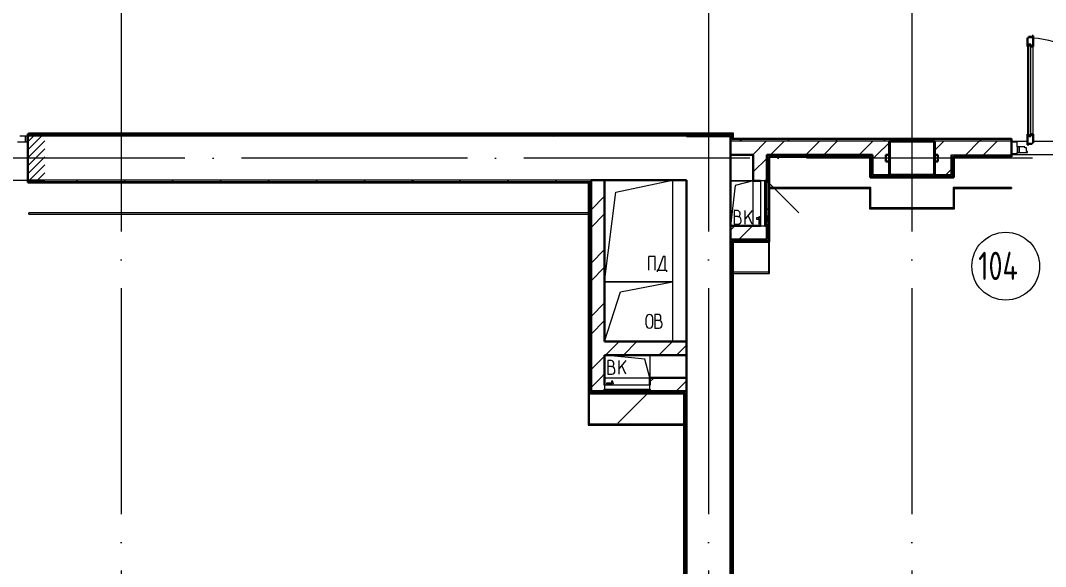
# Model space of a CAD drawing. Header units: millimetres. Extents: x -396912 to 182286, y -43638 to 41610.
# Drawn here: x -48845 to -39774, y -16691 to -11860 of the extents above; entities that cross this region are included whole.
import ezdxf

# ---------------------------------------------------------------- set-up
doc = ezdxf.new("R2010")
doc.units = ezdxf.units.MM
for name, pattern in [('ADSK_Линия сетки', [25, 20, -2.5, 0, -2.5]), ('ADSK_Сверху', [450, 300, -150]), ('ADSK_Штриховая_ш2 п1_5', [4.5, 3, -1.5])]:
    doc.linetypes.add(name, pattern=pattern)
for name, color, linetype, lineweight in [('Витраж', 7, 'Continuous', 9), ('Двери', 252, 'Continuous', 9), ('Линии', 7, 'Continuous', 9), ('Марки помещений', 252, 'Continuous', 20), ('Несущие колонны', 252, 'Continuous', 18), ('Оборудование', 8, 'Continuous', 18), ('Ограждение', 252, 'Continuous', 9), ('Оси', 252, 'Continuous', 9), ('Перекрытие', 252, 'Continuous', 18), ('Стены внутренние', 7, 'Continuous', 18), ('Стены наружные', 7, 'Continuous', 18), ('Стены штриховка', 7, 'Continuous', 9)]:
    doc.layers.add(name, color=color, linetype=linetype, lineweight=lineweight)
doc.layers.add('Двери открывание', color=7, linetype='Continuous', lineweight=9, true_color=0xc0c0c0)
doc.styles.add('GOST Common_3', font='', dxfattribs={"height": 3.5})
doc.styles.get('GOST Common_3').set_extended_font_data('GOST 2.304 type A')
pattern_1 = [(0, (-32121.8, 94), (0, 600), []), (90, (-32121.8, 94), (-600, 4e-14), [])]

# ---------------------------------------------------------------- blocks, each defined once
blk = doc.blocks.new('1 этаж')
at = {"layer": 'Двери', "lineweight": 18, "true_color": 0x636466}
h = blk.add_hatch(dxfattribs=at)
h.set_pattern_fill('FP_2', color=251, style=0, pattern_type=2)
h.set_pattern_definition([(45, (-55357.803, -13995.73), (-35.3553, 35.3553), [])])
h.paths.add_polyline_path([(-54332.8, -14190.7), (-54332.8, -13800.7), (-54482.8, -13800.7), (-54482.8, -14190.7), (-54472.3, -14190.7)])
h.paths.add_polyline_path([(-56132.8, -14190.7), (-55982.8, -14190.7), (-55982.8, -13800.7), (-56132.8, -13800.7)])
at = {"layer": 'Ограждение', "true_color": 0x636466}
h = blk.add_hatch(dxfattribs=at)
h.set_pattern_fill('FP_26', color=251, style=0, pattern_type=2)
h.set_pattern_definition(pattern_1)
h.paths.add_polyline_path([(-48242.8, -13780.7), (-48237.8, -13775.7), (-54472.8, -13775.7), (-54472.8, -13780.7), (-48247.8, -13780.7)])
h = blk.add_hatch(dxfattribs=at)
h.set_pattern_fill('FP_25', color=251, style=0, pattern_type=2)
h.set_pattern_definition(pattern_1)
h.paths.add_polyline_path([(-45960.3, -13825.7), (-45777.8, -13825.7), (-45777.8, -13820.7), (-48237.8, -13820.7), (-48242.8, -13825.7), (-46677.9, -13825.7)])
at = {"color": 251, "lineweight": 18, "true_color": 0x636466}
for p, q in [((-49278.5, -14296.9), (-48777.7, -14190.7)), ((-48777.7, -14190.7), (-48777.7, -15090.7)), ((-48062.8, -14195.7), (-48262.8, -14195.7)), ((-48062.8, -14195.7), (-48262.8, -14195.7)), ((-48221.1, -14237.3), (-48262.8, -14595.7)), ((-48062.8, -14195.7), (-48221.1, -14237.3)), ((-49377.5, -15090.7), (-49278.5, -14296.9)), ((-48202.7, -14460.3), (-48232.7, -14460.3)), ((-48232.7, -14460.3), (-48232.7, -14580.3)), ((-48199.3, -14513.6), (-48232.7, -14513.6)), ((-48179.3, -14493.6), (-48179.3, -14483.6)), ((-48072.7, -14460.3), (-48132.7, -14531.8)), ((-48132.7, -14580.3), (-48132.7, -14460.3)), ((-48072.7, -14580.3), (-48108.6, -14503.2)), ((-48232.7, -14580.3), (-48196, -14580.3)), ((-48169.3, -14553.6), (-48169.3, -14543.6)), ((-48929.1, -14867), (-48986.5, -14867)), ((-48986.5, -14987), (-48986.5, -14867)), ((-48929.1, -14987), (-48929.1, -14867)), ((-48860.3, -14867), (-48904, -14987)), ((-48840.7, -14867), (-48860.3, -14867)), ((-48840.7, -14987), (-48840.7, -14867)), ((-48914, -14987), (-48914, -15002)), ((-48904, -14987), (-48914, -14987)), ((-48904, -14987), (-48840.7, -14987)), ((-48840.7, -14987), (-48830.7, -14987)), ((-48830.7, -14987), (-48830.7, -15002)), ((-49377.5, -15090.7), (-48777.7, -15090.7)), ((-48777.7, -15090.7), (-49377.5, -15090.7)), ((-49236.3, -15179.2), (-48777.7, -15090.7)), ((-48777.7, -15090.7), (-48777.7, -15618.9)), ((-49377.5, -15618.9), (-49236.3, -15179.2)), ((-49009.9, -15470.3), (-49009.9, -15407.7)), ((-48952.6, -15470.3), (-48952.6, -15407.7)), ((-48902.4, -15379), (-48932.4, -15379)), ((-48932.4, -15379), (-48932.4, -15499)), ((-48879.1, -15412.3), (-48879.1, -15402.3)), ((-48899.1, -15432.3), (-48932.4, -15432.3)), ((-48932.4, -15499), (-48895.7, -15499)), ((-48869.1, -15472.3), (-48869.1, -15462.3)), ((-49022.1, -15774.7), (-49377.5, -15738.9)), ((-48977.5, -15938.9), (-49022.1, -15774.7)), ((-48977.5, -15738.9), (-48977.5, -15938.9)), ((-49320.2, -15787.1), (-49350.2, -15787.1)), ((-49350.2, -15787.1), (-49350.2, -15907.1)), ((-49316.8, -15840.4), (-49350.2, -15840.4)), ((-49296.8, -15820.4), (-49296.8, -15810.4)), ((-49286.8, -15880.4), (-49286.8, -15870.4)), ((-49190.2, -15787.1), (-49250.2, -15858.6)), ((-49250.2, -15907.1), (-49250.2, -15787.1)), ((-49190.2, -15907.1), (-49226.1, -15829.9)), ((-49350.2, -15907.1), (-49313.5, -15907.1))]:
    blk.add_line(p, q, dxfattribs=at)
for centre, radius, start, end in [((-48202.7, -14483.6), 23.3, 0, 90), ((-48199.3, -14493.6), 20, 270, 0), ((-48199.3, -14543.6), 30, 0, 90), ((-48196, -14553.6), 26.7, 270, 0), ((-48981.3, -15407.7), 28.7, 0, 180), ((-48902.4, -15402.3), 23.3, 0, 90), ((-48899.1, -15412.3), 20, 270, 0), ((-48981.3, -15470.3), 28.7, 180, 0), ((-48899.1, -15462.3), 30, 0, 90), ((-48895.7, -15472.3), 26.7, 270, 0), ((-49320.2, -15810.4), 23.3, 0, 90), ((-49316.8, -15820.4), 20, 270, 0), ((-49316.8, -15870.4), 30, 0, 90), ((-49313.5, -15880.4), 26.7, 270, 0)]:
    blk.add_arc(centre, radius, start, end, dxfattribs=at)
at = {"layer": 'Витраж', "color": 251, "lineweight": 18, "true_color": 0x636466}
for p, q in [((-45727.8, -13855.7), (-45777.8, -13855.7)), ((-45777.8, -13855.7), (-45777.8, -13955.7)), ((-45727.8, -13895.7), (-45727.8, -13855.7)), ((-45777.8, -13955.7), (-45727.8, -13955.7)), ((-45727.8, -13955.7), (-45727.8, -13945.7))]:
    blk.add_line(p, q, dxfattribs=at)
at = {"layer": 'Двери', "color": 251, "lineweight": 30, "true_color": 0x636466}
for p, q in [((-45627.8, -12931.7), (-45635.8, -12931.7)), ((-45635.8, -12931.7), (-45635.8, -13007.7)), ((-45593.8, -12922.7), (-45627.8, -12922.7)), ((-45627.8, -12922.7), (-45627.8, -12931.7)), ((-45585.8, -12913.7), (-45593.8, -12913.7)), ((-45593.8, -12913.7), (-45593.8, -12922.7)), ((-45585.8, -13007.7), (-45585.8, -12913.7)), ((-45626.8, -13007.7), (-45635.8, -13007.7)), ((-45626.8, -12989.7), (-45626.8, -13007.7)), ((-45605.8, -12989.7), (-45626.8, -12989.7)), ((-45605.8, -13007.7), (-45605.8, -12989.7)), ((-45585.8, -13007.7), (-45605.8, -13007.7)), ((-45635.8, -13783.7), (-45635.8, -13877.7)), ((-45626.8, -13783.7), (-45635.8, -13783.7)), ((-45626.8, -13801.7), (-45626.8, -13783.7)), ((-45605.8, -13783.7), (-45605.8, -13801.7)), ((-45585.8, -13783.7), (-45605.8, -13783.7)), ((-45585.8, -13859.7), (-45585.8, -13783.7)), ((-45635.8, -13877.7), (-45627.8, -13877.7)), ((-45627.8, -13877.7), (-45627.8, -13868.7)), ((-45627.8, -13868.7), (-45593.8, -13868.7)), ((-45605.8, -13801.7), (-45626.8, -13801.7)), ((-45593.8, -13868.7), (-45593.8, -13859.7)), ((-45593.8, -13859.7), (-45585.8, -13859.7))]:
    blk.add_line(p, q, dxfattribs=at)
at = {"layer": 'Двери', "color": 251, "true_color": 0x636466}
for p, q in [((-45635.8, -13007.7), (-45635.8, -13783.7)), ((-45626.8, -12989.7), (-45626.8, -13801.7)), ((-45605.8, -12989.7), (-45626.8, -12989.7)), ((-45605.8, -13801.7), (-45605.8, -12989.7)), ((-45585.8, -13783.7), (-45585.8, -13007.7)), ((-54574.8, -13850.7), (-54502.8, -13850.7)), ((-54502.8, -13800.7), (-54551.8, -13800.7)), ((-54482.8, -13800.7), (-54502.8, -13800.7)), ((-54502.8, -13800.7), (-54502.8, -13850.7)), ((-54502.8, -13850.7), (-54502.8, -13800.7)), ((-54502.8, -13850.7), (-54482.8, -13850.7)), ((-54482.8, -13850.7), (-54482.8, -13800.7)), ((-45626.8, -13801.7), (-45605.8, -13801.7)), ((-45727.8, -13895.7), (-45727.8, -13945.7)), ((-45707.8, -13895.7), (-45727.8, -13895.7)), ((-45727.8, -13945.7), (-45707.8, -13945.7)), ((-45707.8, -13945.7), (-45707.8, -13895.7)), ((-45658.8, -13895.7), (-45707.8, -13895.7)), ((-45707.8, -13895.7), (-45707.8, -13945.7)), ((-45707.8, -13945.7), (-45635.8, -13945.7)), ((-45658.8, -13903.7), (-45658.8, -13895.7)), ((-45644.8, -13903.7), (-45658.8, -13903.7)), ((-45644.8, -13937.7), (-45644.8, -13903.7)), ((-45635.8, -13937.7), (-45644.8, -13937.7)), ((-45635.8, -13945.7), (-45635.8, -13937.7))]:
    blk.add_line(p, q, dxfattribs=at)
at = {"layer": 'Двери', "color": 251, "linetype": 'ADSK_Штриховая_ш2 п1_5', "true_color": 0x636466}
for p, q in [((-54332.8, -13800.7), (-54482.8, -13800.7)), ((-54482.8, -13800.7), (-54482.8, -14190.7)), ((-54482.8, -14190.7), (-54332.8, -14190.7))]:
    blk.add_line(p, q, dxfattribs=at)
at = {"layer": 'Двери открывание', "color": 251, "true_color": 0x636466}
blk.add_arc((-45653.8, -13877.7), 946, 0, 88.90974, dxfattribs=at)
at = {"layer": 'Линии', "color": 251, "linetype": 'ADSK_Сверху', "ltscale": 100, "true_color": 0x636466}
for p, q in [((-15052.8, -13845.7), (-48262.8, -13845.7)), ((-15052.8, -14145.7), (-48262.8, -14145.7))]:
    blk.add_line(p, q, dxfattribs=at)
at = {"layer": 'Марки помещений', "color": 251, "true_color": 0x636466}
blk.add_circle((-45827.7, -14952), 300, dxfattribs=at)
at = {"layer": 'Несущие колонны', "color": 251, "lineweight": 40, "true_color": 0x636466}
for p, q in [((-46857.8, -13845.7), (-46457.8, -13845.7)), ((-46857.8, -14145.7), (-46857.8, -13845.7)), ((-46457.8, -13845.7), (-46857.8, -13845.7)), ((-46457.8, -13845.7), (-46457.8, -14145.7)), ((-46857.8, -13965.7), (-46857.8, -14145.7)), ((-46457.8, -14145.7), (-46457.8, -13965.7)), ((-46457.8, -14145.7), (-46857.8, -14145.7)), ((-46857.8, -14145.7), (-46457.8, -14145.7))]:
    blk.add_line(p, q, dxfattribs=at)
at = {"layer": 'Несущие колонны', "color": 251, "true_color": 0x636466}
for p, q in [((-46857.8, -13845.7), (-46857.8, -13965.7)), ((-46457.8, -13965.7), (-46457.8, -13845.7))]:
    blk.add_line(p, q, dxfattribs=at)
at = {"layer": 'Оборудование', "color": 251, "true_color": 0x636466}
for p, q in [((-47961.4, -14195.7), (-47997.8, -14195.7)), ((-47997.8, -14195.7), (-47997.8, -14595.7)), ((-47960.5, -14594.8), (-47960.5, -14196.6)), ((-47950.8, -14202.7), (-47960.5, -14202.7)), ((-47949.8, -14587.8), (-47949.8, -14203.7)), ((-47942.8, -14214.7), (-47948.3, -14214.7)), ((-47942.8, -14195.7), (-47660, -14478.6)), ((-47942.8, -14576.7), (-47942.8, -14214.7)), ((-47940.8, -14499.2), (-47942.8, -14499.2)), ((-47940.8, -14503.2), (-47940.8, -14499.2)), ((-47940.8, -14503.2), (-47940.8, -14563.7)), ((-48015.7, -14523.1), (-48033.1, -14523.1)), ((-48033.1, -14523.1), (-48033.1, -14535.4)), ((-48033.1, -14535.4), (-48015.7, -14535.4)), ((-48013.7, -14521.2), (-48015.7, -14523.1)), ((-48015.7, -14523.1), (-48015.7, -14535.4)), ((-48015.7, -14535.4), (-48013.7, -14537.3)), ((-47997.8, -14519.6), (-48013.7, -14519.6)), ((-48013.7, -14519.6), (-48013.7, -14538.9)), ((-48013.7, -14538.9), (-47997.8, -14538.9)), ((-48008.2, -14516.1), (-48013.2, -14516.1)), ((-48013.2, -14516.1), (-48013.2, -14524.4)), ((-48013.2, -14534.1), (-48013.2, -14579.9)), ((-48013.2, -14579.9), (-48008.2, -14579.9)), ((-48008.2, -14524.4), (-48008.2, -14516.1)), ((-48008.2, -14579.9), (-48008.2, -14534.1)), ((-47997.8, -14595.7), (-47961.4, -14595.7)), ((-47960.5, -14588.7), (-47950.8, -14588.7)), ((-47948.3, -14576.7), (-47942.8, -14576.7)), ((-47942.8, -14567.7), (-47940.8, -14567.7)), ((-47940.8, -14567.7), (-47940.8, -14563.7)), ((-49377.5, -16003.9), (-49377.5, -16040.2)), ((-48977.5, -16003.9), (-49377.5, -16003.9)), ((-49376.6, -16041.2), (-48978.5, -16041.2)), ((-49370.5, -16041.2), (-49370.5, -16050.9)), ((-49369.6, -16051.9), (-48985.5, -16051.9)), ((-49361.7, -15988.5), (-49361.7, -15993.5)), ((-49315.9, -15988.5), (-49361.7, -15988.5)), ((-49361.7, -15993.5), (-49315.9, -15993.5)), ((-49358.5, -16053.4), (-49358.5, -16058.9)), ((-49320.7, -15987.9), (-49320.7, -16003.9)), ((-49301.4, -15987.9), (-49320.7, -15987.9)), ((-49317.2, -15986), (-49319.1, -15987.9)), ((-49317.2, -15968.5), (-49317.2, -15986)), ((-49304.9, -15968.5), (-49317.2, -15968.5)), ((-49304.9, -15986), (-49317.2, -15986)), ((-49298, -15988.5), (-49306.2, -15988.5)), ((-49306.2, -15993.5), (-49298, -15993.5)), ((-49304.9, -15986), (-49304.9, -15968.5)), ((-49303, -15987.9), (-49304.9, -15986)), ((-49301.4, -16003.9), (-49301.4, -15987.9)), ((-49298, -15993.5), (-49298, -15988.5)), ((-48996.5, -16058.9), (-48996.5, -16053.4)), ((-48984.5, -16050.9), (-48984.5, -16041.2)), ((-48977.5, -16040.2), (-48977.5, -16003.9)), ((-49358.5, -16058.9), (-48996.5, -16058.9)), ((-49349.5, -16058.9), (-49349.5, -16060.9)), ((-49349.5, -16060.9), (-49345.5, -16060.9)), ((-49285, -16060.9), (-49345.5, -16060.9)), ((-49285, -16060.9), (-49281, -16060.9)), ((-49281, -16060.9), (-49281, -16058.9)), ((-48977.5, -16058.9), (-49260.4, -16341.7))]:
    blk.add_line(p, q, dxfattribs=at)
for points, knots in [([(-47960.5, -14196.6), (-47960.5, -14196.6), (-47960.5, -14196.4), (-47960.6, -14196.3), (-47960.7, -14196.1), (-47960.8, -14196), (-47961, -14195.8), (-47961.2, -14195.8), (-47961.3, -14195.7), (-47961.4, -14195.7)], [-1, -1, -1, -1, -0.833333, -0.75, -0.583333, -0.458333, -0.333333, -0.166667, 0, 0, 0, 0]), ([(-47949.8, -14203.7), (-47949.8, -14203.6), (-47949.8, -14203.5), (-47949.9, -14203.3), (-47949.9, -14203.2), (-47950, -14203.1), (-47950.1, -14203), (-47950.3, -14202.8), (-47950.5, -14202.8), (-47950.7, -14202.7), (-47950.8, -14202.7)], [-1, -1, -1, -1, -0.833333, -0.75, -0.666667, -0.583333, -0.458333, -0.333333, -0.166667, 0, 0, 0, 0]), ([(-47948.3, -14214.7), (-47948.4, -14214.7), (-47948.6, -14214.7), (-47948.9, -14214.6), (-47949, -14214.5), (-47949.2, -14214.4), (-47949.4, -14214.3), (-47949.5, -14214.1), (-47949.6, -14214), (-47949.7, -14213.8), (-47949.8, -14213.5), (-47949.8, -14213.3), (-47949.8, -14213.2)], [-1, -1, -1, -1, -0.833333, -0.75, -0.666667, -0.583333, -0.5, -0.416667, -0.333333, -0.25, -0.166667, 0, 0, 0, 0]), ([(-47961.4, -14595.7), (-47961.3, -14595.7), (-47961.2, -14595.7), (-47961, -14595.6), (-47960.8, -14595.5), (-47960.7, -14595.4), (-47960.6, -14595.2), (-47960.5, -14595), (-47960.5, -14594.9), (-47960.5, -14594.8)], [0, 0, 0, 0, 0.166667, 0.333333, 0.458333, 0.583333, 0.708333, 0.833333, 1, 1, 1, 1]), ([(-47950.8, -14588.7), (-47950.7, -14588.7), (-47950.5, -14588.7), (-47950.3, -14588.6), (-47950.1, -14588.5), (-47950, -14588.4), (-47949.9, -14588.3), (-47949.9, -14588.1), (-47949.8, -14588), (-47949.8, -14587.9), (-47949.8, -14587.8)], [0, 0, 0, 0, 0.166667, 0.333333, 0.458333, 0.583333, 0.666667, 0.75, 0.833333, 1, 1, 1, 1]), ([(-47949.8, -14578.3), (-47949.8, -14578.1), (-47949.8, -14577.9), (-47949.7, -14577.7), (-47949.6, -14577.5), (-47949.5, -14577.3), (-47949.4, -14577.2), (-47949.2, -14577), (-47949, -14576.9), (-47948.9, -14576.8), (-47948.6, -14576.8), (-47948.4, -14576.7), (-47948.3, -14576.7)], [0, 0, 0, 0, 0.166667, 0.25, 0.333333, 0.416667, 0.5, 0.583333, 0.666667, 0.75, 0.833333, 1, 1, 1, 1]), ([(-49377.5, -16040.2), (-49377.5, -16040.3), (-49377.5, -16040.5), (-49377.4, -16040.7), (-49377.3, -16040.8), (-49377.2, -16041), (-49377, -16041.1), (-49376.8, -16041.1), (-49376.7, -16041.2), (-49376.6, -16041.2)], [0, 0, 0, 0, 0.166667, 0.333333, 0.458333, 0.583333, 0.708333, 0.833333, 1, 1, 1, 1]), ([(-49370.5, -16050.9), (-49370.5, -16051), (-49370.5, -16051.1), (-49370.4, -16051.4), (-49370.3, -16051.5), (-49370.2, -16051.6), (-49370.1, -16051.7), (-49370, -16051.8), (-49369.8, -16051.8), (-49369.7, -16051.9), (-49369.6, -16051.9)], [0, 0, 0, 0, 0.166667, 0.333333, 0.458333, 0.583333, 0.666667, 0.75, 0.833333, 1, 1, 1, 1]), ([(-49360.1, -16051.9), (-49359.9, -16051.9), (-49359.7, -16051.9), (-49359.5, -16052), (-49359.3, -16052.1), (-49359.1, -16052.2), (-49359, -16052.3), (-49358.9, -16052.4), (-49358.7, -16052.6), (-49358.7, -16052.8), (-49358.6, -16053), (-49358.5, -16053.3), (-49358.5, -16053.4)], [0, 0, 0, 0, 0.166667, 0.25, 0.333333, 0.416667, 0.5, 0.583333, 0.666667, 0.75, 0.833333, 1, 1, 1, 1]), ([(-48996.5, -16053.4), (-48996.5, -16053.3), (-48996.5, -16053), (-48996.4, -16052.8), (-48996.3, -16052.6), (-48996.2, -16052.4), (-48996.1, -16052.3), (-48995.9, -16052.2), (-48995.8, -16052.1), (-48995.6, -16052), (-48995.3, -16051.9), (-48995.1, -16051.9), (-48995, -16051.9)], [-1, -1, -1, -1, -0.833333, -0.75, -0.666667, -0.583333, -0.5, -0.416667, -0.333333, -0.25, -0.166667, 0, 0, 0, 0]), ([(-48985.5, -16051.9), (-48985.4, -16051.9), (-48985.3, -16051.8), (-48985.1, -16051.8), (-48985, -16051.7), (-48984.9, -16051.6), (-48984.8, -16051.5), (-48984.7, -16051.4), (-48984.6, -16051.1), (-48984.5, -16051), (-48984.5, -16050.9)], [-1, -1, -1, -1, -0.833333, -0.75, -0.666667, -0.583333, -0.458333, -0.333333, -0.166667, 0, 0, 0, 0]), ([(-48978.5, -16041.2), (-48978.4, -16041.2), (-48978.3, -16041.1), (-48978.1, -16041.1), (-48977.9, -16041), (-48977.8, -16040.8), (-48977.6, -16040.7), (-48977.6, -16040.5), (-48977.5, -16040.3), (-48977.5, -16040.2)], [-1, -1, -1, -1, -0.833333, -0.75, -0.583333, -0.458333, -0.333333, -0.166667, 0, 0, 0, 0])]:
    blk.add_open_spline(points, degree=3, knots=knots, dxfattribs=at)
at = {"layer": 'Ограждение', "color": 251, "true_color": 0x636466}
for p, q in [((-54472.8, -13780.7), (-54472.8, -13775.7)), ((-48237.8, -13775.7), (-54472.8, -13775.7)), ((-48237.8, -13775.7), (-48242.8, -13780.7)), ((-48237.8, -13820.7), (-48237.8, -13775.7)), ((-48237.8, -13820.7), (-48242.8, -13825.7)), ((-45777.8, -13820.7), (-48237.8, -13820.7)), ((-45777.8, -13820.7), (-45777.8, -13825.7)), ((-47022.8, -14255.7), (-47922.8, -14255.7)), ((-47917.8, -14265.7), (-47922.8, -14260.7)), ((-47917.8, -15015.7), (-47917.8, -14265.7)), ((-47917.8, -14265.7), (-47032.8, -14265.7)), ((-47032.8, -14265.7), (-47022.8, -14255.7)), ((-47032.8, -14265.7), (-47032.8, -14445.7)), ((-47022.8, -14435.7), (-47022.8, -14255.7)), ((-46282.8, -14265.7), (-46292.8, -14255.7)), ((-46292.8, -14255.7), (-46292.8, -14435.7)), ((-45777.8, -14255.7), (-46292.8, -14255.7)), ((-46282.8, -14445.7), (-46282.8, -14265.7)), ((-46282.8, -14265.7), (-45777.8, -14265.7)), ((-45777.8, -14255.7), (-45777.8, -14265.7)), ((-54472.8, -14490.7), (-54472.8, -14480.7)), ((-49517.5, -14480.7), (-54472.8, -14480.7)), ((-54472.8, -14490.7), (-49522.5, -14490.7)), ((-49517.5, -14485.7), (-49522.5, -14490.7)), ((-49522.5, -14490.7), (-49522.5, -16358.9)), ((-47032.8, -14445.7), (-47022.8, -14435.7)), ((-47032.8, -14445.7), (-46282.8, -14445.7)), ((-46292.8, -14435.7), (-47022.8, -14435.7)), ((-46282.8, -14445.7), (-46292.8, -14435.7)), ((-47927.8, -14735.7), (-47927.8, -15005.7)), ((-47927.8, -15005.7), (-48242.8, -15005.7)), ((-48237.8, -15015.7), (-48242.8, -15010.7)), ((-48237.8, -19960.8), (-48237.8, -15015.7)), ((-48237.8, -15015.7), (-47917.8, -15015.7)), ((-47917.8, -15015.7), (-47927.8, -15005.7)), ((-49512.5, -16348.9), (-49512.5, -16078.9)), ((-49522.5, -16358.9), (-49512.5, -16348.9)), ((-49522.5, -16358.9), (-48677.8, -16358.9)), ((-48672.8, -16348.9), (-49512.5, -16348.9)), ((-48677.8, -16358.9), (-48672.8, -16353.9)), ((-48677.8, -16358.9), (-48677.8, -19960.7))]:
    blk.add_line(p, q, dxfattribs=at)
at = {"layer": 'Оси', "color": 251, "linetype": 'ADSK_Линия сетки', "ltscale": 100, "true_color": 0x636466}
for p, q in [((-53657.8, -2645.7), (-53657.8, -33771.9)), ((-48457.8, -2645.7), (-48457.8, -33771.9)), ((-46657.8, -2645.7), (-46657.8, -33771.9)), ((4409.5, -13995.7), (-72530.1, -13995.7))]:
    blk.add_line(p, q, dxfattribs=at)
at = {"layer": 'Перекрытие', "color": 251, "ltscale": 100, "true_color": 0x636466}
for p, q in [((-45777.8, -13845.7), (-45635.8, -13845.7)), ((-45585.8, -13845.7), (-44369.8, -13845.7)), ((-48262.8, -14195.7), (-48062.8, -14195.7)), ((-48977.5, -15738.9), (-48977.5, -15938.9))]:
    blk.add_line(p, q, dxfattribs=at)
at = {"layer": 'Стены внутренние', "color": 251, "lineweight": 30, "true_color": 0x636466}
for p, q in [((-54482.8, -13800.7), (-54482.8, -14190.7)), ((-48262.8, -13800.7), (-48652.8, -13800.7)), ((-48262.8, -14595.7), (-48262.8, -13965.7)), ((-49377.5, -14190.7), (-48652.8, -14190.7)), ((-48652.8, -14190.7), (-48652.8, -15618.9)), ((-48652.8, -15738.9), (-48652.8, -15938.9))]:
    blk.add_line(p, q, dxfattribs=at)
at = {"layer": 'Стены внутренние', "color": 251, "true_color": 0x636466}
for p, q in [((-48652.8, -13800.7), (-54482.8, -13800.7)), ((-55982.8, -14190.7), (-54482.8, -14190.7))]:
    blk.add_line(p, q, dxfattribs=at)
at = {"layer": 'Стены наружные', "color": 251, "linetype": 'Continuous', "lineweight": 9, "true_color": 0x636466}
for p, q in [((-54482.8, -13781.7), (-54481.8, -13780.7)), ((-54416.1, -13785.7), (-54411.1, -13780.7)), ((-54345.4, -13785.7), (-54340.4, -13780.7)), ((-54321.8, -13800.7), (-54321.8, -13785.7)), ((-54274.7, -13785.7), (-54269.7, -13780.7)), ((-54204, -13785.7), (-54199, -13780.7)), ((-54133.3, -13785.7), (-54128.3, -13780.7)), ((-54062.6, -13785.7), (-54057.6, -13780.7)), ((-53991.9, -13785.7), (-53986.9, -13780.7)), ((-53921.2, -13785.7), (-53916.2, -13780.7)), ((-53850.4, -13785.7), (-53845.4, -13780.7)), ((-53779.7, -13785.7), (-53774.7, -13780.7)), ((-53721.8, -13800.7), (-53721.8, -13785.7)), ((-53709, -13785.7), (-53704, -13780.7)), ((-53638.3, -13785.7), (-53633.3, -13780.7)), ((-53567.6, -13785.7), (-53562.6, -13780.7)), ((-53496.9, -13785.7), (-53491.9, -13780.7)), ((-53426.2, -13785.7), (-53421.2, -13780.7)), ((-53355.5, -13785.7), (-53350.5, -13780.7)), ((-53284.8, -13785.7), (-53279.8, -13780.7)), ((-53214, -13785.7), (-53209, -13780.7)), ((-53143.3, -13785.7), (-53138.3, -13780.7)), ((-53121.8, -13800.7), (-53121.8, -13785.7)), ((-53072.6, -13785.7), (-53067.6, -13780.7)), ((-53001.9, -13785.7), (-52996.9, -13780.7)), ((-52931.2, -13785.7), (-52926.2, -13780.7)), ((-52860.5, -13785.7), (-52855.5, -13780.7)), ((-52789.8, -13785.7), (-52784.8, -13780.7)), ((-52719.1, -13785.7), (-52714.1, -13780.7)), ((-52648.4, -13785.7), (-52643.4, -13780.7)), ((-52577.6, -13785.7), (-52572.6, -13780.7)), ((-52521.8, -13800.7), (-52521.8, -13785.7)), ((-52506.9, -13785.7), (-52501.9, -13780.7)), ((-52436.2, -13785.7), (-52431.2, -13780.7)), ((-52365.5, -13785.7), (-52360.5, -13780.7)), ((-52294.8, -13785.7), (-52289.8, -13780.7)), ((-52224.1, -13785.7), (-52219.1, -13780.7)), ((-52153.4, -13785.7), (-52148.4, -13780.7)), ((-52082.7, -13785.7), (-52077.7, -13780.7)), ((-52012, -13785.7), (-52007, -13780.7)), ((-51941.3, -13785.7), (-51936.3, -13780.7)), ((-51921.8, -13800.7), (-51921.8, -13785.7)), ((-51870.5, -13785.7), (-51865.5, -13780.7)), ((-51799.8, -13785.7), (-51794.8, -13780.7)), ((-51729.1, -13785.7), (-51724.1, -13780.7)), ((-51658.4, -13785.7), (-51653.4, -13780.7)), ((-51587.7, -13785.7), (-51582.7, -13780.7)), ((-51517, -13785.7), (-51512, -13780.7)), ((-51446.3, -13785.7), (-51441.3, -13780.7)), ((-51375.6, -13785.7), (-51370.6, -13780.7)), ((-51304.9, -13785.7), (-51299.9, -13780.7)), ((-51234.1, -13785.7), (-51229.1, -13780.7)), ((-51163.4, -13785.7), (-51158.4, -13780.7)), ((-51107.7, -13800.7), (-51092.7, -13785.7)), ((-51092.7, -13785.7), (-51087.7, -13780.7)), ((-51022, -13785.7), (-51017, -13780.7)), ((-50951.3, -13785.7), (-50946.3, -13780.7)), ((-50880.6, -13785.7), (-50875.6, -13780.7)), ((-50809.9, -13785.7), (-50804.9, -13780.7)), ((-50739.2, -13785.7), (-50734.2, -13780.7)), ((-50683.5, -13800.7), (-50668.5, -13785.7)), ((-50668.5, -13785.7), (-50663.5, -13780.7)), ((-50597.7, -13785.7), (-50592.7, -13780.7)), ((-50527, -13785.7), (-50522, -13780.7)), ((-50456.3, -13785.7), (-50451.3, -13780.7)), ((-50385.6, -13785.7), (-50380.6, -13780.7)), ((-50314.9, -13785.7), (-50309.9, -13780.7)), ((-50259.2, -13800.7), (-50244.2, -13785.7)), ((-50244.2, -13785.7), (-50239.2, -13780.7)), ((-50173.5, -13785.7), (-50168.5, -13780.7)), ((-50102.8, -13785.7), (-50097.8, -13780.7)), ((-50032.1, -13785.7), (-50027.1, -13780.7)), ((-49961.4, -13785.7), (-49956.4, -13780.7)), ((-49890.6, -13785.7), (-49885.6, -13780.7)), ((-49834.9, -13800.7), (-49819.9, -13785.7)), ((-49819.9, -13785.7), (-49814.9, -13780.7)), ((-49749.2, -13785.7), (-49744.2, -13780.7)), ((-49678.5, -13785.7), (-49673.5, -13780.7)), ((-49607.8, -13785.7), (-49602.8, -13780.7)), ((-49537.1, -13785.7), (-49532.1, -13780.7)), ((-49466.4, -13785.7), (-49461.4, -13780.7)), ((-49410.7, -13800.7), (-49395.7, -13785.7)), ((-49395.7, -13785.7), (-49390.7, -13780.7)), ((-49325, -13785.7), (-49320, -13780.7)), ((-49254.2, -13785.7), (-49249.2, -13780.7)), ((-49183.5, -13785.7), (-49178.5, -13780.7)), ((-49112.8, -13785.7), (-49107.8, -13780.7)), ((-49042.1, -13785.7), (-49037.1, -13780.7)), ((-48986.4, -13800.7), (-48971.4, -13785.7)), ((-48971.4, -13785.7), (-48966.4, -13780.7)), ((-48900.7, -13785.7), (-48895.7, -13780.7)), ((-48830, -13785.7), (-48825, -13780.7)), ((-48759.3, -13785.7), (-48754.3, -13780.7)), ((-48688.6, -13785.7), (-48683.6, -13780.7)), ((-48617.9, -13785.7), (-48612.9, -13780.7)), ((-48562.1, -13800.7), (-48547.1, -13785.7)), ((-48547.1, -13785.7), (-48542.1, -13780.7)), ((-48476.4, -13785.7), (-48471.4, -13780.7)), ((-48405.7, -13785.7), (-48400.7, -13780.7)), ((-48335, -13785.7), (-48330, -13780.7)), ((-48264.3, -13785.7), (-48259.3, -13780.7)), ((-48262.8, -13846.8), (-48261.7, -13845.7)), ((-48238.6, -13830.7), (-48233.6, -13825.7)), ((-48182.9, -13845.7), (-48167.9, -13830.7)), ((-48167.9, -13830.7), (-48162.9, -13825.7)), ((-48097.2, -13830.7), (-48092.2, -13825.7)), ((-48067.4, -13965.7), (-47947.4, -13845.7)), ((-48026.5, -13830.7), (-48021.5, -13825.7)), ((-47955.7, -13830.7), (-47950.7, -13825.7)), ((-47910.3, -13965.7), (-47790.3, -13845.7)), ((-47885, -13830.7), (-47880, -13825.7)), ((-47814.3, -13830.7), (-47809.3, -13825.7)), ((-47758.6, -13845.7), (-47743.6, -13830.7)), ((-47743.6, -13830.7), (-47738.6, -13825.7)), ((-47672.9, -13830.7), (-47667.9, -13825.7)), ((-47602.2, -13830.7), (-47597.2, -13825.7)), ((-47595.9, -13965.7), (-47475.9, -13845.7)), ((-47531.5, -13830.7), (-47526.5, -13825.7)), ((-47460.8, -13830.7), (-47455.8, -13825.7)), ((-47438.8, -13965.7), (-47318.8, -13845.7)), ((-47390.1, -13830.7), (-47385.1, -13825.7)), ((-47334.3, -13845.7), (-47319.3, -13830.7)), ((-47319.3, -13830.7), (-47314.3, -13825.7)), ((-47248.6, -13830.7), (-47243.6, -13825.7)), ((-47177.9, -13830.7), (-47172.9, -13825.7)), ((-47124.5, -13965.7), (-47004.5, -13845.7)), ((-47107.2, -13830.7), (-47102.2, -13825.7)), ((-47036.5, -13830.7), (-47031.5, -13825.7)), ((-46967.3, -13965.7), (-46857.8, -13856.2)), ((-46965.8, -13830.7), (-46960.8, -13825.7)), ((-46910.1, -13845.7), (-46895.1, -13830.7)), ((-46895.1, -13830.7), (-46890.1, -13825.7)), ((-46824.4, -13830.7), (-46819.4, -13825.7)), ((-46753.7, -13830.7), (-46748.7, -13825.7)), ((-46683, -13830.7), (-46678, -13825.7)), ((-46612.2, -13830.7), (-46607.2, -13825.7)), ((-46541.5, -13830.7), (-46536.5, -13825.7)), ((-46485.8, -13845.7), (-46470.8, -13830.7)), ((-46470.8, -13830.7), (-46465.8, -13825.7)), ((-46457.8, -13927.7), (-46375.9, -13845.7)), ((-46400.1, -13830.7), (-46395.1, -13825.7)), ((-46329.4, -13830.7), (-46324.4, -13825.7)), ((-46258.7, -13830.7), (-46253.7, -13825.7)), ((-46188, -13830.7), (-46183, -13825.7)), ((-46181.6, -13965.7), (-46061.6, -13845.7)), ((-46117.3, -13830.7), (-46112.3, -13825.7)), ((-46061.6, -13845.7), (-46046.6, -13830.7)), ((-46046.6, -13830.7), (-46041.6, -13825.7)), ((-46024.4, -13965.7), (-45904.4, -13845.7)), ((-45975.8, -13830.7), (-45970.8, -13825.7)), ((-45905.1, -13830.7), (-45900.1, -13825.7)), ((-45834.4, -13830.7), (-45829.4, -13825.7)), ((-47893.6, -13980.7), (-47878.6, -13965.7)), ((-47469.3, -13980.7), (-47454.3, -13965.7)), ((-47045.1, -13980.7), (-47030.1, -13965.7)), ((-47007.8, -14006.2), (-46967.3, -13965.7)), ((-46196.6, -13980.7), (-46181.6, -13965.7)), ((-48062.8, -14118.3), (-47942.8, -13998.3)), ((-47942.8, -14029.9), (-47927.8, -14014.9)), ((-47927.8, -14014.9), (-47922.8, -14009.9)), ((-47898.6, -13985.7), (-47893.6, -13980.7)), ((-47827.9, -13985.7), (-47822.9, -13980.7)), ((-47757.2, -13985.7), (-47752.2, -13980.7)), ((-47686.5, -13985.7), (-47681.5, -13980.7)), ((-47615.8, -13985.7), (-47610.8, -13980.7)), ((-47545.1, -13985.7), (-47540.1, -13980.7)), ((-47474.3, -13985.7), (-47469.3, -13980.7)), ((-47403.6, -13985.7), (-47398.6, -13980.7)), ((-47332.9, -13985.7), (-47327.9, -13980.7)), ((-47262.2, -13985.7), (-47257.2, -13980.7)), ((-47191.5, -13985.7), (-47186.5, -13980.7)), ((-47120.8, -13985.7), (-47115.8, -13980.7)), ((-47050.1, -13985.7), (-47045.1, -13980.7)), ((-47027.8, -14034.2), (-47022.8, -14029.2)), ((-46292.8, -14006.3), (-46287.8, -14001.3)), ((-46272.3, -13985.7), (-46267.3, -13980.7)), ((-46201.6, -13985.7), (-46196.6, -13980.7)), ((-46130.8, -13985.7), (-46125.8, -13980.7)), ((-46060.1, -13985.7), (-46055.1, -13980.7)), ((-45989.4, -13985.7), (-45984.4, -13980.7)), ((-45918.7, -13985.7), (-45913.7, -13980.7)), ((-45848, -13985.7), (-45843, -13980.7)), ((-47927.8, -14085.6), (-47922.8, -14080.6)), ((-47027.8, -14104.9), (-47022.8, -14099.9)), ((-46800.8, -14160.7), (-46785.8, -14145.7)), ((-46376.6, -14160.7), (-46361.6, -14145.7)), ((-46361.6, -14145.7), (-46307.8, -14092)), ((-46307.8, -14092), (-46292.8, -14077)), ((-46292.8, -14077), (-46287.8, -14072)), ((-46292.8, -14147.7), (-46287.8, -14142.7)), ((-54482.8, -14206), (-54482.6, -14205.7)), ((-54482.6, -14205.7), (-54467.6, -14190.7)), ((-54416.9, -14210.7), (-54411.9, -14205.7)), ((-54346.2, -14210.7), (-54341.2, -14205.7)), ((-54275.4, -14210.7), (-54270.4, -14205.7)), ((-54204.7, -14210.7), (-54199.7, -14205.7)), ((-54134, -14210.7), (-54129, -14205.7)), ((-54063.3, -14210.7), (-54058.3, -14205.7)), ((-54058.3, -14205.7), (-54043.3, -14190.7)), ((-53992.6, -14210.7), (-53987.6, -14205.7)), ((-53921.9, -14210.7), (-53916.9, -14205.7)), ((-53851.2, -14210.7), (-53846.2, -14205.7)), ((-53780.5, -14210.7), (-53775.5, -14205.7)), ((-53709.8, -14210.7), (-53704.8, -14205.7)), ((-53639, -14210.7), (-53634, -14205.7)), ((-53634, -14205.7), (-53619, -14190.7)), ((-53568.3, -14210.7), (-53563.3, -14205.7)), ((-53497.6, -14210.7), (-53492.6, -14205.7)), ((-53426.9, -14210.7), (-53421.9, -14205.7)), ((-53356.2, -14210.7), (-53351.2, -14205.7)), ((-53285.5, -14210.7), (-53280.5, -14205.7)), ((-53214.8, -14210.7), (-53209.8, -14205.7)), ((-53209.8, -14205.7), (-53194.8, -14190.7)), ((-53144.1, -14210.7), (-53139.1, -14205.7)), ((-53073.4, -14210.7), (-53068.4, -14205.7)), ((-53002.6, -14210.7), (-52997.6, -14205.7)), ((-52931.9, -14210.7), (-52926.9, -14205.7)), ((-52861.2, -14210.7), (-52856.2, -14205.7)), ((-52790.5, -14210.7), (-52785.5, -14205.7)), ((-52785.5, -14205.7), (-52770.5, -14190.7)), ((-52719.8, -14210.7), (-52714.8, -14205.7)), ((-52649.1, -14210.7), (-52644.1, -14205.7)), ((-52578.4, -14210.7), (-52573.4, -14205.7)), ((-52507.7, -14210.7), (-52502.7, -14205.7)), ((-52437, -14210.7), (-52432, -14205.7)), ((-52366.3, -14210.7), (-52361.3, -14205.7)), ((-52361.3, -14205.7), (-52346.3, -14190.7)), ((-52295.5, -14210.7), (-52290.5, -14205.7)), ((-52224.8, -14210.7), (-52219.8, -14205.7)), ((-52154.1, -14210.7), (-52149.1, -14205.7)), ((-52083.4, -14210.7), (-52078.4, -14205.7)), ((-52012.7, -14210.7), (-52007.7, -14205.7)), ((-51942, -14210.7), (-51937, -14205.7)), ((-51937, -14205.7), (-51922, -14190.7)), ((-51871.3, -14210.7), (-51866.3, -14205.7)), ((-51800.6, -14210.7), (-51795.6, -14205.7)), ((-51729.9, -14210.7), (-51724.9, -14205.7)), ((-51659.1, -14210.7), (-51654.1, -14205.7)), ((-51588.4, -14210.7), (-51583.4, -14205.7)), ((-51517.7, -14210.7), (-51512.7, -14205.7)), ((-51512.7, -14205.7), (-51497.7, -14190.7)), ((-51447, -14210.7), (-51442, -14205.7)), ((-51376.3, -14210.7), (-51371.3, -14205.7)), ((-51305.6, -14210.7), (-51300.6, -14205.7)), ((-51234.9, -14210.7), (-51229.9, -14205.7)), ((-51164.2, -14210.7), (-51159.2, -14205.7)), ((-51093.5, -14210.7), (-51088.5, -14205.7)), ((-51088.5, -14205.7), (-51073.5, -14190.7)), ((-51022.7, -14210.7), (-51017.7, -14205.7)), ((-50952, -14210.7), (-50947, -14205.7)), ((-50881.3, -14210.7), (-50876.3, -14205.7)), ((-50810.6, -14210.7), (-50805.6, -14205.7)), ((-50739.9, -14210.7), (-50734.9, -14205.7)), ((-50669.2, -14210.7), (-50664.2, -14205.7)), ((-50664.2, -14205.7), (-50649.2, -14190.7)), ((-50598.5, -14210.7), (-50593.5, -14205.7)), ((-50527.8, -14210.7), (-50522.8, -14205.7)), ((-50457.1, -14210.7), (-50452.1, -14205.7)), ((-50386.4, -14210.7), (-50381.4, -14205.7)), ((-50315.6, -14210.7), (-50310.6, -14205.7)), ((-50244.9, -14210.7), (-50239.9, -14205.7)), ((-50239.9, -14205.7), (-50224.9, -14190.7)), ((-50174.2, -14210.7), (-50169.2, -14205.7)), ((-50103.5, -14210.7), (-50098.5, -14205.7)), ((-50032.8, -14210.7), (-50027.8, -14205.7)), ((-49962.1, -14210.7), (-49957.1, -14205.7)), ((-49891.4, -14210.7), (-49886.4, -14205.7)), ((-49820.7, -14210.7), (-49815.7, -14205.7)), ((-49815.7, -14205.7), (-49800.7, -14190.7)), ((-49750, -14210.7), (-49745, -14205.7)), ((-49679.2, -14210.7), (-49674.2, -14205.7)), ((-49608.5, -14210.7), (-49603.5, -14205.7)), ((-49537.8, -14210.7), (-49532.8, -14205.7)), ((-47927.8, -14156.3), (-47922.8, -14151.3)), ((-47927.8, -14227.1), (-47922.8, -14222.1)), ((-47018, -14165.7), (-47013, -14160.7)), ((-46947.2, -14165.7), (-46942.2, -14160.7)), ((-46876.5, -14165.7), (-46871.5, -14160.7)), ((-46805.8, -14165.7), (-46800.8, -14160.7)), ((-46735.1, -14165.7), (-46730.1, -14160.7)), ((-46664.4, -14165.7), (-46659.4, -14160.7)), ((-46593.7, -14165.7), (-46588.7, -14160.7)), ((-46523, -14165.7), (-46518, -14160.7)), ((-46452.3, -14165.7), (-46447.3, -14160.7)), ((-46381.6, -14165.7), (-46376.6, -14160.7)), ((-46310.8, -14165.7), (-46305.8, -14160.7)), ((-49517.5, -14261.2), (-49512.5, -14256.2)), ((-49517.5, -14331.9), (-49512.5, -14326.9)), ((-47927.8, -14297.8), (-47922.8, -14292.8)), ((-49517.5, -14402.6), (-49512.5, -14397.6)), ((-49497.5, -14452.9), (-49377.5, -14332.9)), ((-47927.8, -14368.5), (-47922.8, -14363.5)), ((-49517.5, -14473.3), (-49512.5, -14468.3)), ((-49497.5, -14610.1), (-49377.5, -14490.1)), ((-47942.8, -14454.2), (-47927.8, -14439.2)), ((-47927.8, -14439.2), (-47922.8, -14434.2)), ((-47927.8, -14509.9), (-47922.8, -14504.9)), ((-49517.5, -14544), (-49512.5, -14539)), ((-48262.8, -14632.6), (-48225.9, -14595.7)), ((-48188.8, -14715.7), (-48068.8, -14595.7)), ((-47927.8, -14580.6), (-47922.8, -14575.6)), ((-49517.5, -14614.7), (-49512.5, -14609.7)), ((-49517.5, -14685.4), (-49512.5, -14680.4)), ((-47927.8, -14651.3), (-47922.8, -14646.3)), ((-49517.5, -14756.1), (-49512.5, -14751.1)), ((-48262.8, -14774.2), (-48247.8, -14759.2)), ((-48247.8, -14759.2), (-48242.8, -14754.2)), ((-48224.3, -14735.7), (-48219.3, -14730.7)), ((-48219.3, -14730.7), (-48204.3, -14715.7)), ((-48153.6, -14735.7), (-48148.6, -14730.7)), ((-48082.9, -14735.7), (-48077.9, -14730.7)), ((-48012.2, -14735.7), (-48007.2, -14730.7)), ((-47941.5, -14735.7), (-47936.5, -14730.7)), ((-47927.8, -14722), (-47922.8, -14717)), ((-49517.5, -14826.8), (-49512.5, -14821.8)), ((-49497.5, -14924.4), (-49377.5, -14804.4)), ((-48247.8, -14829.9), (-48242.8, -14824.9)), ((-49517.5, -14897.6), (-49512.5, -14892.6)), ((-49517.5, -14968.3), (-49512.5, -14963.3)), ((-49497.5, -15081.6), (-49377.5, -14961.6)), ((-48247.8, -14900.6), (-48242.8, -14895.6)), ((-48247.8, -14971.3), (-48242.8, -14966.3)), ((-49517.5, -15039), (-49512.5, -15034)), ((-48247.8, -15042), (-48242.8, -15037)), ((-49517.5, -15109.7), (-49512.5, -15104.7)), ((-48247.8, -15112.7), (-48242.8, -15107.7)), ((-49517.5, -15180.4), (-49512.5, -15175.4)), ((-48262.8, -15198.4), (-48247.8, -15183.4)), ((-48247.8, -15183.4), (-48242.8, -15178.4)), ((-49517.5, -15251.1), (-49512.5, -15246.1)), ((-49517.5, -15321.8), (-49512.5, -15316.8)), ((-49497.5, -15395.9), (-49377.5, -15275.9)), ((-48247.8, -15254.2), (-48242.8, -15249.2)), ((-48247.8, -15324.9), (-48242.8, -15319.9)), ((-49517.5, -15392.5), (-49512.5, -15387.5)), ((-48247.8, -15395.6), (-48242.8, -15390.6)), ((-49517.5, -15463.2), (-49512.5, -15458.2)), ((-49497.5, -15553), (-49377.5, -15433)), ((-48247.8, -15466.3), (-48242.8, -15461.3)), ((-49517.5, -15533.9), (-49512.5, -15528.9)), ((-49517.5, -15604.7), (-49512.5, -15599.7)), ((-48247.8, -15537), (-48242.8, -15532)), ((-49517.5, -15675.4), (-49512.5, -15670.4)), ((-49369.1, -15738.9), (-49249.1, -15618.9)), ((-49211.9, -15738.9), (-49091.9, -15618.9)), ((-48897.6, -15738.9), (-48777.6, -15618.9)), ((-48740.4, -15738.9), (-48652.8, -15651.2)), ((-48262.8, -15622.7), (-48247.8, -15607.7)), ((-48247.8, -15607.7), (-48242.8, -15602.7)), ((-48247.8, -15678.4), (-48242.8, -15673.4)), ((-49517.5, -15746.1), (-49512.5, -15741.1)), ((-49497.5, -15867.3), (-49377.5, -15747.3)), ((-48247.8, -15749.1), (-48242.8, -15744.1)), ((-49517.5, -15816.8), (-49512.5, -15811.8)), ((-48247.8, -15819.8), (-48242.8, -15814.8)), ((-49517.5, -15887.5), (-49512.5, -15882.5)), ((-49517.5, -15958.2), (-49512.5, -15953.2)), ((-49497.5, -16024.5), (-49411.9, -15938.9)), ((-49411.9, -15938.9), (-49377.5, -15904.5)), ((-48977.5, -15975.9), (-48940.4, -15938.9)), ((-48746.1, -16058.9), (-48652.8, -15965.5)), ((-48247.8, -15890.6), (-48242.8, -15885.6)), ((-48247.8, -15961.3), (-48242.8, -15956.3)), ((-49517.5, -16028.9), (-49512.5, -16023.9)), ((-48262.8, -16047), (-48247.8, -16032)), ((-48247.8, -16032), (-48242.8, -16027)), ((-49496.8, -16078.9), (-49491.8, -16073.9)), ((-49426, -16078.9), (-49421, -16073.9)), ((-49355.3, -16078.9), (-49350.3, -16073.9)), ((-49284.6, -16078.9), (-49279.6, -16073.9)), ((-49213.9, -16078.9), (-49208.9, -16073.9)), ((-49143.2, -16078.9), (-49138.2, -16073.9)), ((-49072.5, -16078.9), (-49067.5, -16073.9)), ((-49001.8, -16078.9), (-48996.8, -16073.9)), ((-48931.1, -16078.9), (-48926.1, -16073.9)), ((-48921.8, -16073.9), (-48921.8, -16058.9)), ((-48860.4, -16078.9), (-48855.4, -16073.9)), ((-48789.7, -16078.9), (-48784.7, -16073.9)), ((-48718.9, -16078.9), (-48713.9, -16073.9)), ((-48672.8, -16103.4), (-48667.8, -16098.4)), ((-48247.8, -16102.7), (-48242.8, -16097.7)), ((-48672.8, -16174.1), (-48667.8, -16169.1)), ((-48247.8, -16173.4), (-48242.8, -16168.4)), ((-48672.8, -16244.8), (-48667.8, -16239.8)), ((-48672.8, -16315.6), (-48667.8, -16310.6)), ((-48247.8, -16244.1), (-48242.8, -16239.1)), ((-48247.8, -16314.8), (-48242.8, -16309.8)), ((-48672.8, -16386.3), (-48667.8, -16381.3)), ((-48247.8, -16385.5), (-48242.8, -16380.5)), ((-48672.8, -16457), (-48667.8, -16452)), ((-48262.8, -16471.2), (-48247.8, -16456.2)), ((-48247.8, -16456.2), (-48242.8, -16451.2)), ((-48672.8, -16527.7), (-48667.8, -16522.7)), ((-48672.8, -16598.4), (-48667.8, -16593.4)), ((-48247.8, -16527), (-48242.8, -16522)), ((-48247.8, -16597.7), (-48242.8, -16592.7)), ((-48672.8, -16669.1), (-48667.8, -16664.1)), ((-48247.8, -16668.4), (-48242.8, -16663.4)), ((-48672.8, -16739.8), (-48667.8, -16734.8)), ((-48247.8, -16739.1), (-48242.8, -16734.1)), ((-48672.8, -16810.5), (-48667.8, -16805.5)), ((-48247.8, -16809.8), (-48242.8, -16804.8)), ((-48672.8, -16881.2), (-48667.8, -16876.2)), ((-48672.8, -16952), (-48667.8, -16947)), ((-48262.8, -16895.5), (-48247.8, -16880.5)), ((-48247.8, -16880.5), (-48242.8, -16875.5)), ((-48247.8, -16951.2), (-48242.8, -16946.2)), ((-48672.8, -17022.7), (-48667.8, -17017.7)), ((-48247.8, -17021.9), (-48242.8, -17016.9)), ((-48672.8, -17093.4), (-48667.8, -17088.4)), ((-48247.8, -17092.6), (-48242.8, -17087.6)), ((-48672.8, -17164.1), (-48667.8, -17159.1)), ((-48672.8, -17234.8), (-48667.8, -17229.8)), ((-48247.8, -17163.3), (-48242.8, -17158.3)), ((-48247.8, -17234.1), (-48242.8, -17229.1)), ((-48672.8, -17305.5), (-48667.8, -17300.5)), ((-48262.8, -17319.8), (-48247.8, -17304.8)), ((-48247.8, -17304.8), (-48242.8, -17299.8)), ((-48672.8, -17376.2), (-48667.8, -17371.2)), ((-48247.8, -17375.5), (-48242.8, -17370.5)), ((-48672.8, -17446.9), (-48667.8, -17441.9)), ((-48247.8, -17446.2), (-48242.8, -17441.2)), ((-48672.8, -17517.6), (-48667.8, -17512.6)), ((-48672.8, -17588.3), (-48667.8, -17583.3)), ((-48247.8, -17516.9), (-48242.8, -17511.9)), ((-48247.8, -17587.6), (-48242.8, -17582.6))]:
    blk.add_line(p, q, dxfattribs=at)
at = {"layer": 'Стены наружные', "color": 251, "lineweight": 30, "true_color": 0x636466}
for p, q in [((-48242.8, -13780.7), (-54482.8, -13780.7)), ((-54482.8, -13780.7), (-54482.8, -13800.7)), ((-48247.8, -13785.7), (-48262.8, -13785.7)), ((-48247.8, -13830.7), (-48247.8, -13785.7)), ((-48242.8, -13825.7), (-48242.8, -13780.7)), ((-48262.8, -13800.7), (-48262.8, -13965.7)), ((-45777.8, -13825.7), (-48242.8, -13825.7)), ((-46857.8, -13845.7), (-46457.8, -13845.7)), ((-45777.8, -13985.7), (-45777.8, -13825.7)), ((-48262.8, -13965.7), (-48062.8, -13965.7)), ((-48062.8, -13965.7), (-48062.8, -14195.7)), ((-47942.8, -13965.7), (-47007.8, -13965.7)), ((-47942.8, -13965.7), (-47942.8, -14214.7)), ((-47007.8, -13965.7), (-47007.8, -14145.7)), ((-46887.8, -13965.7), (-46857.8, -13965.7)), ((-46887.8, -14025.7), (-46887.8, -13965.7)), ((-46457.8, -13965.7), (-46427.8, -13965.7)), ((-46427.8, -13965.7), (-46427.8, -14025.7)), ((-46307.8, -14145.7), (-46307.8, -13965.7)), ((-47927.8, -13980.7), (-47022.8, -13980.7)), ((-47927.8, -13985.7), (-47927.8, -13980.7)), ((-47922.8, -13985.7), (-47027.8, -13985.7)), ((-47922.8, -14735.7), (-47922.8, -13985.7)), ((-47027.8, -13985.7), (-47027.8, -14165.7)), ((-47022.8, -13980.7), (-47022.8, -14160.7)), ((-46857.8, -14025.7), (-46887.8, -14025.7)), ((-46857.8, -14145.7), (-46857.8, -14025.7)), ((-46427.8, -14025.7), (-46457.8, -14025.7)), ((-46457.8, -14025.7), (-46457.8, -14145.7)), ((-46292.8, -14160.7), (-46292.8, -13980.7)), ((-46287.8, -13985.7), (-45777.8, -13985.7)), ((-46287.8, -14165.7), (-46287.8, -13985.7)), ((-47007.8, -14145.7), (-46857.8, -14145.7)), ((-46857.8, -14145.7), (-46307.8, -14145.7)), ((-54482.8, -14190.7), (-54482.8, -14210.7)), ((-54482.8, -14210.7), (-49517.5, -14210.7)), ((-49517.5, -14210.7), (-49517.5, -16078.9)), ((-49512.5, -14205.7), (-49512.5, -16073.9)), ((-49497.5, -16058.9), (-49497.5, -14190.7)), ((-49377.5, -14190.7), (-49497.5, -14190.7)), ((-49377.5, -15618.9), (-49377.5, -14190.7)), ((-48062.8, -14195.7), (-47997.8, -14195.7)), ((-47961.2, -14195.7), (-47942.8, -14195.7)), ((-47027.8, -14165.7), (-46287.8, -14165.7)), ((-47022.8, -14160.7), (-46292.8, -14160.7)), ((-47997.8, -14595.7), (-48262.8, -14595.7)), ((-48262.8, -14595.7), (-48262.8, -20045.7)), ((-47942.8, -14595.7), (-47961.2, -14595.7)), ((-47942.8, -14576.7), (-47942.8, -14715.7)), ((-48262.8, -14715.7), (-47942.8, -14715.7)), ((-48247.8, -19965.7), (-48247.8, -14730.7)), ((-48242.8, -14735.7), (-47922.8, -14735.7)), ((-48242.8, -19960.7), (-48242.8, -14735.7)), ((-47942.8, -14730.7), (-47927.8, -14730.7)), ((-48652.8, -15618.9), (-49377.5, -15618.9)), ((-48652.8, -15738.9), (-48652.8, -15618.9)), ((-49377.5, -15738.9), (-48652.8, -15738.9)), ((-49377.5, -16003.9), (-49377.5, -15738.9)), ((-48652.8, -15938.9), (-48977.5, -15938.9)), ((-48977.5, -15938.9), (-48977.5, -16003.9)), ((-48652.8, -20045.7), (-48652.8, -15938.9)), ((-49377.5, -16058.9), (-49377.5, -16040.5)), ((-48977.5, -16040.5), (-48977.5, -16058.9)), ((-49517.5, -16078.9), (-48672.8, -16078.9)), ((-49512.5, -16073.9), (-48667.8, -16073.9)), ((-49358.5, -16058.9), (-49497.5, -16058.9)), ((-48652.8, -16058.9), (-48996.5, -16058.9)), ((-48672.8, -16078.9), (-48672.8, -19960.7)), ((-48667.8, -16073.9), (-48667.8, -19965.7))]:
    blk.add_line(p, q, dxfattribs=at)
at = {"layer": 'Стены наружные', "color": 251, "true_color": 0x636466}
for p, q in [((-46857.8, -13965.7), (-46857.8, -13845.7)), ((-46457.8, -13845.7), (-46457.8, -13965.7)), ((-45777.8, -13845.7), (-45635.8, -13845.7)), ((-45585.8, -13845.7), (-44369.8, -13845.7)), ((-44177.8, -13965.7), (-45777.8, -13965.7)), ((-49497.5, -14190.7), (-54482.8, -14190.7)), ((-48062.8, -14595.7), (-48062.8, -14195.7)), ((-49377.5, -15938.9), (-48977.5, -15938.9))]:
    blk.add_line(p, q, dxfattribs=at)
at = {"layer": 'Стены штриховка', "color": 251, "true_color": 0x636466}
for p, q in [((-54482.8, -13785.7), (-48262.8, -13785.7)), ((-51372.8, -13785.7), (-51372.8, -13800.7)), ((-46857.8, -13845.7), (-48262.8, -13845.7)), ((-45777.8, -13830.7), (-48247.8, -13830.7)), ((-45777.8, -13845.7), (-46457.8, -13845.7)), ((-46307.8, -13965.7), (-45777.8, -13965.7)), ((-47927.8, -14730.7), (-47927.8, -13985.7)), ((-46292.8, -13980.7), (-45777.8, -13980.7)), ((-49497.5, -14205.7), (-54482.8, -14205.7)), ((-48247.8, -14730.7), (-47942.8, -14730.7))]:
    blk.add_line(p, q, dxfattribs=at)
at = {"layer": 'Марки помещений', "color": 251, "true_color": 0x636466, "style": 'GOST Common_3', "width": 0.9}
blk.add_text('104', height=250, dxfattribs=at).set_placement((-46071.1, -15074.3))

msp = doc.modelspace()

# ---------------------------------------------------------------- block references
msp.add_blockref('1 этаж', (5702.1, 918.2))

doc.saveas('drawing.dxf')
